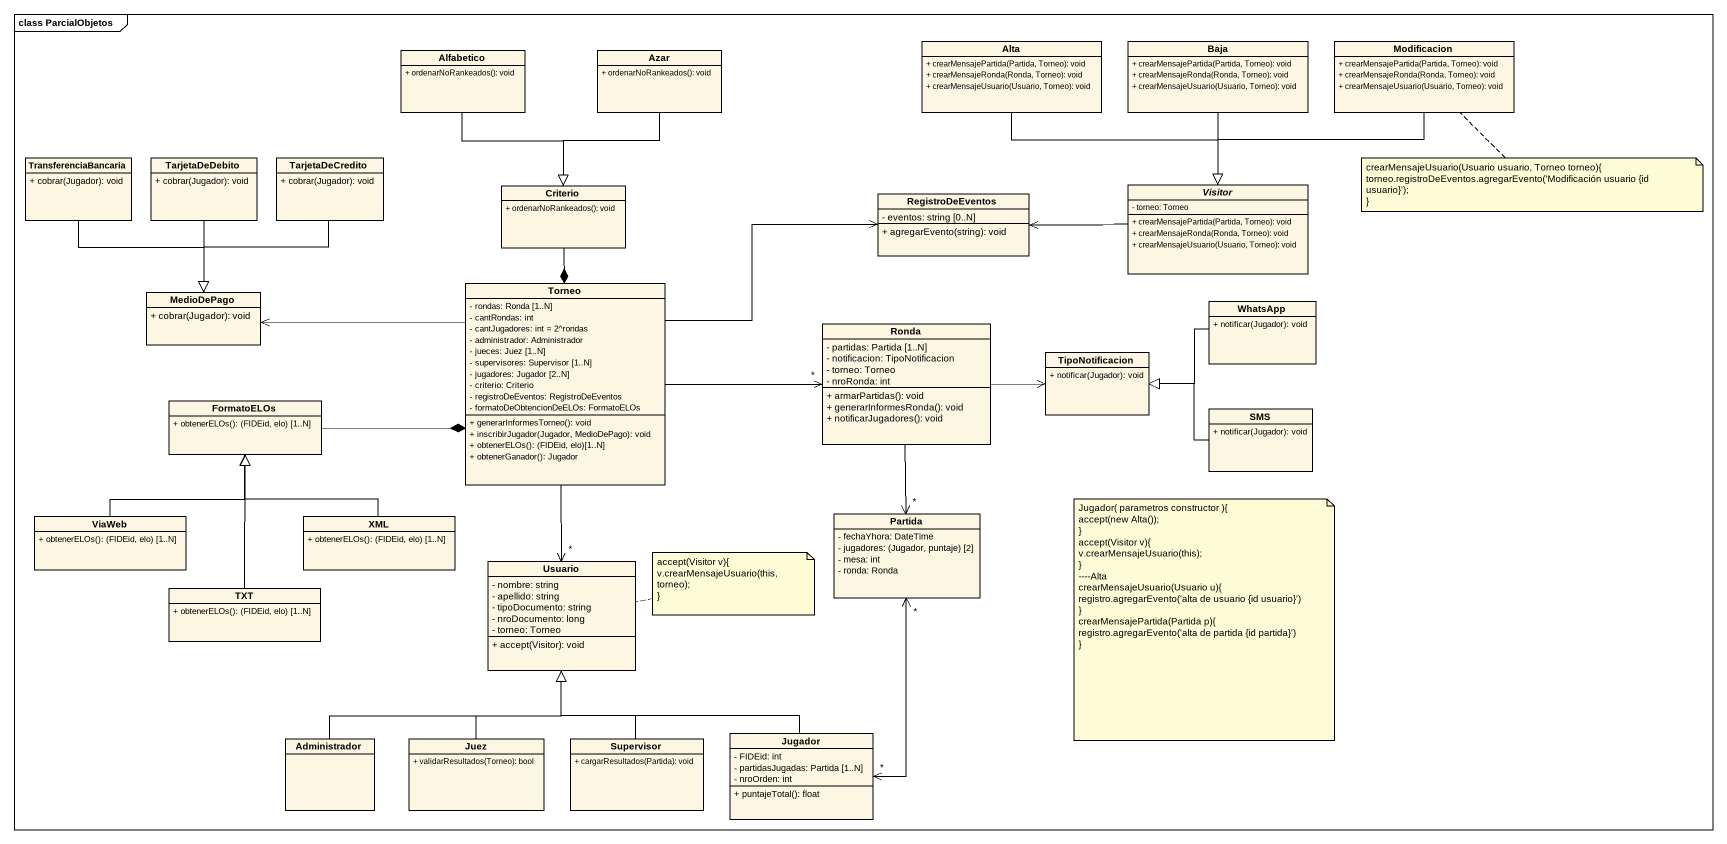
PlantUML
@startuml
mainframe class ParcialObjetos
hide circle
hide empty members
skinparam classAttributeIconSize 0
class Alfabetico {
  + ordenarNoRankeados(): void
}
class Azar {
  + ordenarNoRankeados(): void
}
class Alta {
  + crearMensajePartida(Partida, Torneo): void
  + crearMensajeRonda(Ronda, Torneo): void
  + crearMensajeUsuario(Usuario, Torneo): void
}
class Baja {
  + crearMensajePartida(Partida, Torneo): void
  + crearMensajeRonda(Ronda, Torneo): void
  + crearMensajeUsuario(Usuario, Torneo): void
}
class Modificacion {
  + crearMensajePartida(Partida, Torneo): void
  + crearMensajeRonda(Ronda, Torneo): void
  + crearMensajeUsuario(Usuario, Torneo): void
}
class TransferenciaBancaria {
  + cobrar(Jugador): void
}
class TarjetaDeDebito {
  + cobrar(Jugador): void
}
class TarjetaDeCredito {
  + cobrar(Jugador): void
}
class Criterio {
  + ordenarNoRankeados(): void
}
class RegistroDeEventos {
  - eventos: string [0..N]
  + agregarEvento(string): void
}
abstract class Visitor {
  - torneo: Torneo
  + crearMensajePartida(Partida, Torneo): void
  + crearMensajeRonda(Ronda, Torneo): void
  + crearMensajeUsuario(Usuario, Torneo): void
}
class MedioDePago {
  + cobrar(Jugador): void
}
class Torneo {
  - rondas: Ronda [1..N]
  - cantRondas: int
  - cantJugadores: int = 2^rondas
  - administrador: Administrador
  - jueces: Juez [1..N]
  - supervisores: Supervisor [1..N]
  - jugadores: Jugador [2..N]
  - criterio: Criterio
  - registroDeEventos: RegistroDeEventos
  - formatoDeObtencionDeELOs: FormatoELOs
  + generarInformesTorneo(): void
  + inscribirJugador(Jugador, MedioDePago): void
  + obtenerELOs(): (FIDEid, elo)[1..N]
  + obtenerGanador(): Jugador
}
class Ronda {
  - partidas: Partida [1..N]
  - notificacion: TipoNotificacion
  - torneo: Torneo
  - nroRonda: int
  + armarPartidas(): void
  + generarInformesRonda(): void
  + notificarJugadores(): void
}
class WhatsApp {
  + notificar(Jugador): void
}
class TipoNotificacion {
  + notificar(Jugador): void
}
class FormatoELOs {
  + obtenerELOs(): (FIDEid, elo) [1..N]
}
class SMS {
  + notificar(Jugador): void
}
class ViaWeb {
  + obtenerELOs(): (FIDEid, elo) [1..N]
}
class XML {
  + obtenerELOs(): (FIDEid, elo) [1..N]
}
class Partida {
  - fechaYhora: DateTime
  {field} - jugadores: (Jugador, puntaje) [2]
  - mesa: int
  - ronda: Ronda
}
class Usuario {
  - nombre: string
  - apellido: string
  - tipoDocumento: string
  - nroDocumento: long
  - torneo: Torneo
  + accept(Visitor): void
}
class TXT {
  + obtenerELOs(): (FIDEid, elo) [1..N]
}
class Administrador
class Juez {
  + validarResultados(Torneo): bool
}
class Supervisor {
  + cargarResultados(Partida): void
}
class Jugador {
  - FIDEid: int
  - partidasJugadas: Partida [1..N]
  - nroOrden: int
  + puntajeTotal(): float
}
Alfabetico --|> Criterio
Azar --|> Criterio
Alta --|> Visitor
Baja --|> Visitor
Modificacion --|> Visitor
TransferenciaBancaria --|> MedioDePago
TarjetaDeDebito --|> MedioDePago
TarjetaDeCredito --|> MedioDePago
Criterio --* Torneo
Visitor -left-> RegistroDeEventos
Torneo -right-> RegistroDeEventos
Torneo -left-> MedioDePago
Torneo -right-> "*" Ronda
Torneo --> "*" Usuario
Ronda -right-> TipoNotificacion
Ronda --> "*" Partida
WhatsApp -left-|> TipoNotificacion
FormatoELOs -right-* Torneo
SMS -left-|> TipoNotificacion
ViaWeb -up-|> FormatoELOs
XML -up-|> FormatoELOs
TXT -up-|> FormatoELOs
Administrador -up-|> Usuario
Juez -up-|> Usuario
Supervisor -up-|> Usuario
Jugador "*" <-up-> "*" Partida
Jugador -up-|> Usuario
note bottom of Modificacion
  crearMensajeUsuario(Usuario usuario, Torneo torneo){
  torneo.registroDeEventos.agregarEvento('Modificación usuario {id usuario}');
  ~}
end note
note as N2
  Jugador( parametros constructor ){
  accept(new Alta());
  ~}
  accept(Visitor v){
  v.crearMensajeUsuario(this);
  ~}
  ~--~--Alta
  crearMensajeUsuario(Usuario u){
  registro.agregarEvento('alta de usuario {id usuario}')
  ~}
  crearMensajePartida(Partida p){
  registro.agregarEvento('alta de partida {id partida}')
  ~}
end note
note right of Usuario
  accept(Visitor v){
  v.crearMensajeUsuario(this, torneo);
  ~}
end note
@enduml
